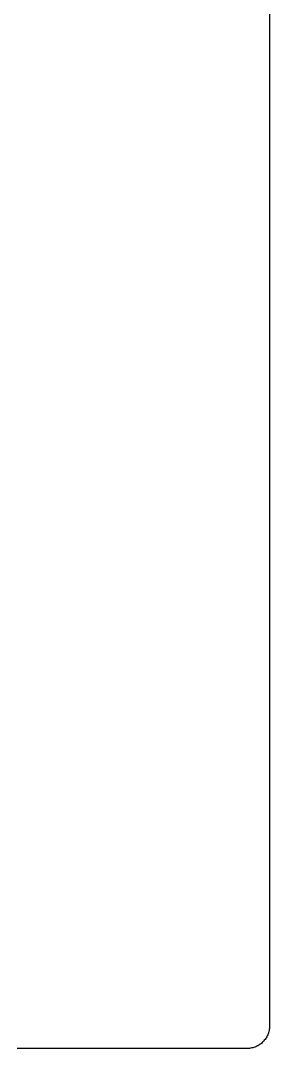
# Model space of a CAD drawing. Extents: x -53 to 325, y -116 to 23.
# Drawn here: x 276.04 to 278.8, y -70.89 to -59.49 of the extents above; entities that cross this region are included whole.
import ezdxf

# ---------------------------------------------------------------- set-up
doc = ezdxf.new("R2010")
doc.units = 0
for name, color, linetype in [('Shape1602', 7, 'CONTINUOUS'), ('Shape1603', 7, 'CONTINUOUS'), ('Shape1604', 7, 'CONTINUOUS'), ('Shape1605', 7, 'CONTINUOUS'), ('Shape1606', 7, 'CONTINUOUS'), ('Shape1607', 7, 'CONTINUOUS'), ('Shape1608', 7, 'CONTINUOUS'), ('Shape1609', 7, 'CONTINUOUS'), ('Shape1610', 7, 'CONTINUOUS'), ('Shape1611', 7, 'CONTINUOUS'), ('Shape1612', 7, 'CONTINUOUS'), ('Shape1613', 7, 'CONTINUOUS'), ('Shape1614', 7, 'CONTINUOUS'), ('Shape1615', 7, 'CONTINUOUS'), ('Shape1616', 7, 'CONTINUOUS'), ('Shape1617', 7, 'CONTINUOUS'), ('Shape1618', 7, 'CONTINUOUS'), ('Shape1619', 7, 'CONTINUOUS'), ('Shape1620', 7, 'CONTINUOUS'), ('Shape1621', 7, 'CONTINUOUS'), ('Shape1622', 7, 'CONTINUOUS'), ('Shape1623', 7, 'CONTINUOUS'), ('Shape1624', 7, 'CONTINUOUS'), ('Shape1625', 7, 'CONTINUOUS'), ('Shape1626', 7, 'CONTINUOUS'), ('Shape1627', 7, 'CONTINUOUS'), ('Shape1628', 7, 'CONTINUOUS'), ('Shape1629', 7, 'CONTINUOUS'), ('Shape1630', 7, 'CONTINUOUS'), ('Shape1631', 7, 'CONTINUOUS'), ('Shape1632', 7, 'CONTINUOUS'), ('Shape1633', 7, 'CONTINUOUS'), ('Shape1634', 7, 'CONTINUOUS'), ('Shape1635', 7, 'CONTINUOUS'), ('Shape1636', 7, 'CONTINUOUS'), ('Shape1637', 7, 'CONTINUOUS'), ('Shape1638', 7, 'CONTINUOUS'), ('Shape1639', 7, 'CONTINUOUS'), ('Shape1640', 7, 'CONTINUOUS'), ('Shape1641', 7, 'CONTINUOUS'), ('Shape1642', 7, 'CONTINUOUS'), ('Shape1643', 7, 'CONTINUOUS'), ('Shape1644', 7, 'CONTINUOUS'), ('Shape1645', 7, 'CONTINUOUS'), ('Shape1646', 7, 'CONTINUOUS'), ('Shape1647', 7, 'CONTINUOUS'), ('Shape1648', 7, 'CONTINUOUS'), ('Shape1649', 7, 'CONTINUOUS'), ('Shape1650', 7, 'CONTINUOUS'), ('Shape1651', 7, 'CONTINUOUS'), ('Shape1652', 7, 'CONTINUOUS'), ('Shape1653', 7, 'CONTINUOUS'), ('Shape1654', 7, 'CONTINUOUS'), ('Shape1655', 7, 'CONTINUOUS'), ('Shape1656', 7, 'CONTINUOUS'), ('Shape1657', 7, 'CONTINUOUS'), ('Shape1658', 7, 'CONTINUOUS'), ('Shape1659', 7, 'CONTINUOUS'), ('Shape1660', 7, 'CONTINUOUS'), ('Shape1661', 7, 'CONTINUOUS'), ('Shape1662', 7, 'CONTINUOUS'), ('Shape1663', 7, 'CONTINUOUS'), ('Shape1664', 7, 'CONTINUOUS'), ('Shape1665', 7, 'CONTINUOUS'), ('Shape1666', 7, 'CONTINUOUS'), ('Shape1667', 7, 'CONTINUOUS'), ('Shape1668', 7, 'CONTINUOUS'), ('Shape1669', 7, 'CONTINUOUS'), ('Shape1670', 7, 'CONTINUOUS'), ('Shape1671', 7, 'CONTINUOUS'), ('Shape1672', 7, 'CONTINUOUS'), ('Shape1673', 7, 'CONTINUOUS'), ('Shape1674', 7, 'CONTINUOUS'), ('Shape1675', 7, 'CONTINUOUS'), ('Shape1676', 7, 'CONTINUOUS'), ('Shape1677', 7, 'CONTINUOUS'), ('Shape1678', 7, 'CONTINUOUS'), ('Shape1679', 7, 'CONTINUOUS'), ('Shape1680', 7, 'CONTINUOUS'), ('Shape1681', 7, 'CONTINUOUS'), ('Shape1682', 7, 'CONTINUOUS'), ('Shape1683', 7, 'CONTINUOUS'), ('Shape1684', 7, 'CONTINUOUS'), ('Shape1685', 7, 'CONTINUOUS'), ('Shape1686', 7, 'CONTINUOUS'), ('Shape1687', 7, 'CONTINUOUS'), ('Shape1688', 7, 'CONTINUOUS'), ('Shape1689', 7, 'CONTINUOUS'), ('Shape1690', 7, 'CONTINUOUS'), ('Shape1691', 7, 'CONTINUOUS'), ('Shape1692', 7, 'CONTINUOUS'), ('Shape1693', 7, 'CONTINUOUS'), ('Shape1694', 7, 'CONTINUOUS'), ('Shape1695', 7, 'CONTINUOUS'), ('Shape1696', 7, 'CONTINUOUS'), ('Shape1697', 7, 'CONTINUOUS'), ('Shape1698', 7, 'CONTINUOUS'), ('Shape1699', 7, 'CONTINUOUS'), ('Shape1700', 7, 'CONTINUOUS'), ('Shape1701', 7, 'CONTINUOUS'), ('Shape1702', 7, 'CONTINUOUS'), ('Shape1703', 7, 'CONTINUOUS'), ('Shape1704', 7, 'CONTINUOUS'), ('Shape1705', 7, 'CONTINUOUS'), ('Shape1706', 7, 'CONTINUOUS'), ('Shape1707', 7, 'CONTINUOUS'), ('Shape1708', 7, 'CONTINUOUS'), ('Shape1709', 7, 'CONTINUOUS'), ('Shape1710', 7, 'CONTINUOUS'), ('Shape1711', 7, 'CONTINUOUS'), ('Shape1712', 7, 'CONTINUOUS'), ('Shape1713', 7, 'CONTINUOUS'), ('Shape1714', 7, 'CONTINUOUS'), ('Shape1715', 7, 'CONTINUOUS'), ('Shape1716', 7, 'CONTINUOUS'), ('Shape1717', 7, 'CONTINUOUS'), ('Shape1718', 7, 'CONTINUOUS'), ('Shape1719', 7, 'CONTINUOUS'), ('Shape1720', 7, 'CONTINUOUS'), ('Shape1721', 7, 'CONTINUOUS'), ('Shape1722', 7, 'CONTINUOUS'), ('Shape1723', 7, 'CONTINUOUS'), ('Shape1724', 7, 'CONTINUOUS'), ('Shape1725', 7, 'CONTINUOUS'), ('Shape1726', 7, 'CONTINUOUS'), ('Shape1727', 7, 'CONTINUOUS'), ('Shape1728', 7, 'CONTINUOUS'), ('Shape1729', 7, 'CONTINUOUS'), ('Shape1730', 7, 'CONTINUOUS'), ('Shape1731', 7, 'CONTINUOUS'), ('Shape1732', 7, 'CONTINUOUS'), ('Shape1733', 7, 'CONTINUOUS'), ('Shape1734', 7, 'CONTINUOUS'), ('Shape1735', 7, 'CONTINUOUS'), ('Shape1736', 7, 'CONTINUOUS'), ('Shape1737', 7, 'CONTINUOUS'), ('Shape1738', 7, 'CONTINUOUS'), ('Shape1739', 7, 'CONTINUOUS'), ('Shape1740', 7, 'CONTINUOUS'), ('Shape1741', 7, 'CONTINUOUS'), ('Shape1742', 7, 'CONTINUOUS'), ('Shape1743', 7, 'CONTINUOUS'), ('Shape1744', 7, 'CONTINUOUS'), ('Shape1745', 7, 'CONTINUOUS'), ('Shape1746', 7, 'CONTINUOUS'), ('Shape1747', 7, 'CONTINUOUS'), ('Shape1748', 7, 'CONTINUOUS'), ('Shape1749', 7, 'CONTINUOUS'), ('Shape1750', 7, 'CONTINUOUS'), ('Shape1751', 7, 'CONTINUOUS'), ('Shape1752', 7, 'CONTINUOUS'), ('Shape1753', 7, 'CONTINUOUS'), ('Shape1754', 7, 'CONTINUOUS'), ('Shape1755', 7, 'CONTINUOUS'), ('Shape1756', 7, 'CONTINUOUS'), ('Shape1757', 7, 'CONTINUOUS'), ('Shape1758', 7, 'CONTINUOUS'), ('Shape1759', 7, 'CONTINUOUS'), ('Shape1760', 7, 'CONTINUOUS'), ('Shape1761', 7, 'CONTINUOUS'), ('Shape1762', 7, 'CONTINUOUS'), ('Shape1763', 7, 'CONTINUOUS'), ('Shape1764', 7, 'CONTINUOUS'), ('Shape1765', 7, 'CONTINUOUS'), ('Shape1766', 7, 'CONTINUOUS'), ('Shape1767', 7, 'CONTINUOUS'), ('Shape1768', 7, 'CONTINUOUS'), ('Shape1769', 7, 'CONTINUOUS'), ('Shape1770', 7, 'CONTINUOUS'), ('Shape1771', 7, 'CONTINUOUS'), ('Shape1772', 7, 'CONTINUOUS'), ('Shape1773', 7, 'CONTINUOUS'), ('Shape1774', 7, 'CONTINUOUS'), ('Shape1775', 7, 'CONTINUOUS'), ('Shape1776', 7, 'CONTINUOUS'), ('Shape1777', 7, 'CONTINUOUS'), ('Shape1778', 7, 'CONTINUOUS'), ('Shape1779', 7, 'CONTINUOUS'), ('Shape1780', 7, 'CONTINUOUS'), ('Shape1781', 7, 'CONTINUOUS'), ('Shape1782', 7, 'CONTINUOUS'), ('Shape1783', 7, 'CONTINUOUS'), ('Shape1784', 7, 'CONTINUOUS'), ('Shape1785', 7, 'CONTINUOUS'), ('Shape1786', 7, 'CONTINUOUS'), ('Shape1787', 7, 'CONTINUOUS'), ('Shape1788', 7, 'CONTINUOUS'), ('Shape1789', 7, 'CONTINUOUS'), ('Shape1790', 7, 'CONTINUOUS'), ('Shape1791', 7, 'CONTINUOUS'), ('Shape1792', 7, 'CONTINUOUS'), ('Shape1793', 7, 'CONTINUOUS'), ('Shape1794', 7, 'CONTINUOUS'), ('Shape1795', 7, 'CONTINUOUS'), ('Shape1796', 7, 'CONTINUOUS'), ('Shape1797', 7, 'CONTINUOUS'), ('Shape1798', 7, 'CONTINUOUS'), ('Shape1799', 7, 'CONTINUOUS'), ('Shape1800', 7, 'CONTINUOUS'), ('Shape1801', 7, 'CONTINUOUS'), ('Shape1802', 7, 'CONTINUOUS'), ('Shape1803', 7, 'CONTINUOUS'), ('Shape1804', 7, 'CONTINUOUS'), ('Shape1805', 7, 'CONTINUOUS'), ('Shape1806', 7, 'CONTINUOUS'), ('Shape1807', 7, 'CONTINUOUS'), ('Shape1808', 7, 'CONTINUOUS'), ('Shape1809', 7, 'CONTINUOUS'), ('Shape1810', 7, 'CONTINUOUS'), ('Shape1811', 7, 'CONTINUOUS'), ('Shape1812', 7, 'CONTINUOUS'), ('Shape1813', 7, 'CONTINUOUS'), ('Shape1814', 7, 'CONTINUOUS'), ('Shape1815', 7, 'CONTINUOUS'), ('Shape1816', 7, 'CONTINUOUS'), ('Shape1817', 7, 'CONTINUOUS'), ('Shape1818', 7, 'CONTINUOUS'), ('Shape1819', 7, 'CONTINUOUS'), ('Shape1820', 7, 'CONTINUOUS'), ('Shape1821', 7, 'CONTINUOUS'), ('Shape1822', 7, 'CONTINUOUS'), ('Shape1823', 7, 'CONTINUOUS'), ('Shape1824', 7, 'CONTINUOUS'), ('Shape1825', 7, 'CONTINUOUS'), ('Shape1826', 7, 'CONTINUOUS'), ('Shape1827', 7, 'CONTINUOUS'), ('Shape1828', 7, 'CONTINUOUS'), ('Shape1829', 7, 'CONTINUOUS'), ('Shape1830', 7, 'CONTINUOUS'), ('Shape1831', 7, 'CONTINUOUS'), ('Shape1832', 7, 'CONTINUOUS'), ('Shape1833', 7, 'CONTINUOUS'), ('Shape1834', 7, 'CONTINUOUS'), ('Shape1835', 7, 'CONTINUOUS'), ('Shape1836', 7, 'CONTINUOUS'), ('Shape1837', 7, 'CONTINUOUS'), ('Shape1838', 7, 'CONTINUOUS'), ('Shape1839', 7, 'CONTINUOUS'), ('Shape1840', 7, 'CONTINUOUS'), ('Shape1841', 7, 'CONTINUOUS'), ('Shape1842', 7, 'CONTINUOUS'), ('Shape1843', 7, 'CONTINUOUS'), ('Shape1844', 7, 'CONTINUOUS'), ('Shape1845', 7, 'CONTINUOUS'), ('Shape1846', 7, 'CONTINUOUS'), ('Shape1847', 7, 'CONTINUOUS'), ('Shape1848', 7, 'CONTINUOUS'), ('Shape1849', 7, 'CONTINUOUS'), ('Shape1850', 7, 'CONTINUOUS'), ('Shape1851', 7, 'CONTINUOUS'), ('Shape1852', 7, 'CONTINUOUS'), ('Shape1853', 7, 'CONTINUOUS'), ('Shape1854', 7, 'CONTINUOUS'), ('Shape1855', 7, 'CONTINUOUS'), ('Shape1856', 7, 'CONTINUOUS'), ('Shape1857', 7, 'CONTINUOUS'), ('Shape1858', 7, 'CONTINUOUS'), ('Shape1859', 7, 'CONTINUOUS'), ('Shape1860', 7, 'CONTINUOUS'), ('Shape1861', 7, 'CONTINUOUS'), ('Shape1862', 7, 'CONTINUOUS'), ('Shape1863', 7, 'CONTINUOUS'), ('Shape1864', 7, 'CONTINUOUS'), ('Shape1865', 7, 'CONTINUOUS'), ('Shape1866', 7, 'CONTINUOUS'), ('Shape1867', 7, 'CONTINUOUS'), ('Shape1868', 7, 'CONTINUOUS'), ('Shape1869', 7, 'CONTINUOUS'), ('Shape1870', 7, 'CONTINUOUS'), ('Shape1871', 7, 'CONTINUOUS')]:
    doc.layers.add(name, color=color, linetype=linetype)

msp = doc.modelspace()

# ---------------------------------------------------------------- linework, layer by layer
at = {"layer": 'Shape1602'}
msp.add_line((278.8, -59.394), (278.8, -59.589), dxfattribs=at)
at = {"layer": 'Shape1603'}
msp.add_line((278.8, -59.589), (278.8, -59.7852), dxfattribs=at)
at = {"layer": 'Shape1604'}
msp.add_line((278.8, -59.7852), (278.8, -59.9825), dxfattribs=at)
at = {"layer": 'Shape1605'}
msp.add_line((278.8, -59.9825), (278.8, -60.1808), dxfattribs=at)
at = {"layer": 'Shape1606'}
msp.add_line((278.8, -60.1808), (278.8, -60.38), dxfattribs=at)
at = {"layer": 'Shape1607'}
msp.add_line((278.8, -60.38), (278.8, -60.5799), dxfattribs=at)
at = {"layer": 'Shape1608'}
msp.add_line((278.8, -60.5799), (278.8, -60.7806), dxfattribs=at)
at = {"layer": 'Shape1609'}
msp.add_line((278.8, -60.7806), (278.8, -60.9819), dxfattribs=at)
at = {"layer": 'Shape1610'}
msp.add_line((278.8, -60.9819), (278.8, -61.1836), dxfattribs=at)
at = {"layer": 'Shape1611'}
msp.add_line((278.8, -61.1836), (278.8, -61.5882), dxfattribs=at)
at = {"layer": 'Shape1612'}
msp.add_line((278.8, -61.5882), (278.8, -61.9936), dxfattribs=at)
at = {"layer": 'Shape1613'}
msp.add_line((278.8, -61.9936), (278.8, -62.399), dxfattribs=at)
at = {"layer": 'Shape1614'}
msp.add_line((278.8, -62.399), (278.8, -62.8036), dxfattribs=at)
at = {"layer": 'Shape1615'}
msp.add_line((278.8, -62.8036), (278.8, -63.0054), dxfattribs=at)
at = {"layer": 'Shape1616'}
msp.add_line((278.8, -63.0054), (278.8, -63.2066), dxfattribs=at)
at = {"layer": 'Shape1617'}
msp.add_line((278.8, -63.2066), (278.8, -63.4073), dxfattribs=at)
at = {"layer": 'Shape1618'}
msp.add_line((278.8, -63.4073), (278.8, -63.6073), dxfattribs=at)
at = {"layer": 'Shape1619'}
msp.add_line((278.8, -63.6073), (278.8, -63.8065), dxfattribs=at)
at = {"layer": 'Shape1620'}
msp.add_line((278.8, -63.8065), (278.8, -64.0048), dxfattribs=at)
at = {"layer": 'Shape1621'}
msp.add_line((278.8, -64.0048), (278.8, -64.2021), dxfattribs=at)
at = {"layer": 'Shape1622'}
msp.add_line((278.8, -64.2021), (278.8, -64.3983), dxfattribs=at)
at = {"layer": 'Shape1623'}
msp.add_line((278.8, -64.3983), (278.8, -64.5933), dxfattribs=at)
at = {"layer": 'Shape1624'}
msp.add_line((278.8, -64.5933), (278.8, -64.6903), dxfattribs=at)
at = {"layer": 'Shape1625'}
msp.add_line((278.8, -64.6903), (278.8, -64.787), dxfattribs=at)
at = {"layer": 'Shape1626'}
msp.add_line((278.8, -64.787), (278.8, -64.8834), dxfattribs=at)
at = {"layer": 'Shape1627'}
msp.add_line((278.8, -64.8834), (278.8, -64.9794), dxfattribs=at)
at = {"layer": 'Shape1628'}
msp.add_line((278.8, -64.9794), (278.8, -65.075), dxfattribs=at)
at = {"layer": 'Shape1629'}
msp.add_line((278.8, -65.075), (278.8, -65.1702), dxfattribs=at)
at = {"layer": 'Shape1630'}
msp.add_line((278.8, -65.1702), (278.8, -65.2651), dxfattribs=at)
at = {"layer": 'Shape1631'}
msp.add_line((278.8, -65.2651), (278.8, -65.3595), dxfattribs=at)
at = {"layer": 'Shape1632'}
msp.add_line((278.8, -65.3595), (278.8, -65.4535), dxfattribs=at)
at = {"layer": 'Shape1633'}
msp.add_line((278.8, -65.4535), (278.8, -65.5471), dxfattribs=at)
at = {"layer": 'Shape1634'}
msp.add_line((278.8, -65.5471), (278.8, -65.6403), dxfattribs=at)
at = {"layer": 'Shape1635'}
msp.add_line((278.8, -65.6403), (278.8, -65.7329), dxfattribs=at)
at = {"layer": 'Shape1636'}
msp.add_line((278.8, -65.7329), (278.8, -65.8251), dxfattribs=at)
at = {"layer": 'Shape1637'}
msp.add_line((278.8, -65.8251), (278.8, -65.9169), dxfattribs=at)
at = {"layer": 'Shape1638'}
msp.add_line((278.8, -65.9169), (278.8, -66.0081), dxfattribs=at)
at = {"layer": 'Shape1639'}
msp.add_line((278.8, -66.0081), (278.8, -66.0988), dxfattribs=at)
at = {"layer": 'Shape1640'}
msp.add_line((278.8, -66.0988), (278.8, -66.189), dxfattribs=at)
at = {"layer": 'Shape1641'}
msp.add_line((278.8, -66.189), (278.8, -66.2787), dxfattribs=at)
at = {"layer": 'Shape1642'}
msp.add_line((278.8, -66.2787), (278.8, -66.3678), dxfattribs=at)
at = {"layer": 'Shape1643'}
msp.add_line((278.8, -66.3678), (278.8, -66.4564), dxfattribs=at)
at = {"layer": 'Shape1644'}
msp.add_line((278.8, -66.4564), (278.8, -66.5444), dxfattribs=at)
at = {"layer": 'Shape1645'}
msp.add_line((278.8, -66.5444), (278.8, -66.6318), dxfattribs=at)
at = {"layer": 'Shape1646'}
msp.add_line((278.8, -66.6318), (278.8, -66.7186), dxfattribs=at)
at = {"layer": 'Shape1647'}
msp.add_line((278.8, -66.7186), (278.8, -66.8049), dxfattribs=at)
at = {"layer": 'Shape1648'}
msp.add_line((278.8, -66.8049), (278.8, -66.8905), dxfattribs=at)
at = {"layer": 'Shape1649'}
msp.add_line((278.8, -66.8905), (278.8, -66.9754), dxfattribs=at)
at = {"layer": 'Shape1650'}
msp.add_line((278.8, -66.9754), (278.8, -67.0598), dxfattribs=at)
at = {"layer": 'Shape1651'}
msp.add_line((278.8, -67.0598), (278.8, -67.1434), dxfattribs=at)
at = {"layer": 'Shape1652'}
msp.add_line((278.8, -67.1434), (278.8, -67.2264), dxfattribs=at)
at = {"layer": 'Shape1653'}
msp.add_line((278.8, -67.2264), (278.8, -67.3088), dxfattribs=at)
at = {"layer": 'Shape1654'}
msp.add_line((278.8, -67.3088), (278.8, -67.3904), dxfattribs=at)
at = {"layer": 'Shape1655'}
msp.add_line((278.8, -67.3904), (278.8, -67.4713), dxfattribs=at)
at = {"layer": 'Shape1656'}
msp.add_line((278.8, -67.4713), (278.8, -67.5515), dxfattribs=at)
at = {"layer": 'Shape1657'}
msp.add_line((278.8, -67.5515), (278.8, -67.631), dxfattribs=at)
at = {"layer": 'Shape1658'}
msp.add_line((278.8, -67.631), (278.8, -67.7097), dxfattribs=at)
at = {"layer": 'Shape1659'}
msp.add_line((278.8, -67.7097), (278.8, -67.7877), dxfattribs=at)
at = {"layer": 'Shape1660'}
msp.add_line((278.8, -67.7877), (278.8, -67.8649), dxfattribs=at)
at = {"layer": 'Shape1661'}
msp.add_line((278.8, -67.8649), (278.8, -67.9413), dxfattribs=at)
at = {"layer": 'Shape1662'}
msp.add_line((278.8, -67.9413), (278.8, -68.017), dxfattribs=at)
at = {"layer": 'Shape1663'}
msp.add_line((278.8, -68.017), (278.8, -68.0918), dxfattribs=at)
at = {"layer": 'Shape1664'}
msp.add_line((278.8, -68.0918), (278.8, -68.1658), dxfattribs=at)
at = {"layer": 'Shape1665'}
msp.add_line((278.8, -68.1658), (278.8, -68.239), dxfattribs=at)
at = {"layer": 'Shape1666'}
msp.add_line((278.8, -68.239), (278.8, -68.3113), dxfattribs=at)
at = {"layer": 'Shape1667'}
msp.add_line((278.8, -68.3113), (278.8, -68.3828), dxfattribs=at)
at = {"layer": 'Shape1668'}
msp.add_line((278.8, -68.3828), (278.8, -68.4535), dxfattribs=at)
at = {"layer": 'Shape1669'}
msp.add_line((278.8, -68.4535), (278.8, -68.5232), dxfattribs=at)
at = {"layer": 'Shape1670'}
msp.add_line((278.8, -68.5232), (278.8, -68.5921), dxfattribs=at)
at = {"layer": 'Shape1671'}
msp.add_line((278.8, -68.5921), (278.8, -68.66), dxfattribs=at)
at = {"layer": 'Shape1672'}
msp.add_line((278.8, -68.66), (278.8, -68.7271), dxfattribs=at)
at = {"layer": 'Shape1673'}
msp.add_line((278.8, -68.7271), (278.8, -68.7932), dxfattribs=at)
at = {"layer": 'Shape1674'}
msp.add_line((278.8, -68.7932), (278.8, -68.8583), dxfattribs=at)
at = {"layer": 'Shape1675'}
msp.add_line((278.8, -68.8583), (278.8, -68.9226), dxfattribs=at)
at = {"layer": 'Shape1676'}
msp.add_line((278.8, -68.9226), (278.8, -68.9858), dxfattribs=at)
at = {"layer": 'Shape1677'}
msp.add_line((278.8, -68.9858), (278.8, -69.0481), dxfattribs=at)
at = {"layer": 'Shape1678'}
msp.add_line((278.8, -69.0481), (278.8, -69.1094), dxfattribs=at)
at = {"layer": 'Shape1679'}
msp.add_line((278.8, -69.1094), (278.8, -69.1696), dxfattribs=at)
at = {"layer": 'Shape1680'}
msp.add_line((278.8, -69.1696), (278.8, -69.2289), dxfattribs=at)
at = {"layer": 'Shape1681'}
msp.add_line((278.8, -69.2289), (278.8, -69.2871), dxfattribs=at)
at = {"layer": 'Shape1682'}
msp.add_line((278.8, -69.2871), (278.8, -69.3443), dxfattribs=at)
at = {"layer": 'Shape1683'}
msp.add_line((278.8, -69.3443), (278.8, -69.4005), dxfattribs=at)
at = {"layer": 'Shape1684'}
msp.add_line((278.8, -69.4005), (278.8, -69.4556), dxfattribs=at)
at = {"layer": 'Shape1685'}
msp.add_line((278.8, -69.4556), (278.8, -69.5096), dxfattribs=at)
at = {"layer": 'Shape1686'}
msp.add_line((278.8, -69.5096), (278.8, -69.5625), dxfattribs=at)
at = {"layer": 'Shape1687'}
msp.add_line((278.8, -69.5625), (278.8, -69.6143), dxfattribs=at)
at = {"layer": 'Shape1688'}
msp.add_line((278.8, -69.6143), (278.8, -69.665), dxfattribs=at)
at = {"layer": 'Shape1689'}
msp.add_line((278.8, -69.665), (278.8, -69.7146), dxfattribs=at)
at = {"layer": 'Shape1690'}
msp.add_line((278.8, -69.7146), (278.8, -69.763), dxfattribs=at)
at = {"layer": 'Shape1691'}
msp.add_line((278.8, -69.763), (278.8, -69.8103), dxfattribs=at)
at = {"layer": 'Shape1692'}
msp.add_line((278.8, -69.8103), (278.8, -69.8564), dxfattribs=at)
at = {"layer": 'Shape1693'}
msp.add_line((278.8, -69.8564), (278.8, -69.9014), dxfattribs=at)
at = {"layer": 'Shape1694'}
msp.add_line((278.8, -69.9014), (278.8, -69.9451), dxfattribs=at)
at = {"layer": 'Shape1695'}
msp.add_line((278.8, -69.9451), (278.8, -69.9877), dxfattribs=at)
at = {"layer": 'Shape1696'}
msp.add_line((278.8, -69.9877), (278.8, -70.029), dxfattribs=at)
at = {"layer": 'Shape1697'}
msp.add_line((278.8, -70.029), (278.8, -70.0691), dxfattribs=at)
at = {"layer": 'Shape1698'}
msp.add_line((278.8, -70.0691), (278.8, -70.108), dxfattribs=at)
at = {"layer": 'Shape1699'}
msp.add_line((278.8, -70.108), (278.8, -70.1457), dxfattribs=at)
at = {"layer": 'Shape1700'}
msp.add_line((278.8, -70.1457), (278.8, -70.164), dxfattribs=at)
at = {"layer": 'Shape1701'}
msp.add_line((278.8, -70.164), (278.8, -70.182), dxfattribs=at)
at = {"layer": 'Shape1702'}
msp.add_line((278.8, -70.182), (278.8, -70.1997), dxfattribs=at)
at = {"layer": 'Shape1703'}
msp.add_line((278.8, -70.1997), (278.8, -70.2171), dxfattribs=at)
at = {"layer": 'Shape1704'}
msp.add_line((278.8, -70.2171), (278.8, -70.2342), dxfattribs=at)
at = {"layer": 'Shape1705'}
msp.add_line((278.8, -70.2342), (278.8, -70.2509), dxfattribs=at)
at = {"layer": 'Shape1706'}
msp.add_line((278.8, -70.2509), (278.8, -70.2674), dxfattribs=at)
at = {"layer": 'Shape1707'}
msp.add_line((278.8, -70.2674), (278.8, -70.2834), dxfattribs=at)
at = {"layer": 'Shape1708'}
msp.add_line((278.8, -70.2834), (278.8, -70.2992), dxfattribs=at)
at = {"layer": 'Shape1709'}
msp.add_line((278.8, -70.2992), (278.8, -70.3146), dxfattribs=at)
at = {"layer": 'Shape1710'}
msp.add_line((278.8, -70.3146), (278.8, -70.3297), dxfattribs=at)
at = {"layer": 'Shape1711'}
msp.add_line((278.8, -70.3297), (278.8, -70.3445), dxfattribs=at)
at = {"layer": 'Shape1712'}
msp.add_line((278.8, -70.3445), (278.8, -70.3589), dxfattribs=at)
at = {"layer": 'Shape1713'}
msp.add_line((278.8, -70.3589), (278.8, -70.373), dxfattribs=at)
at = {"layer": 'Shape1714'}
msp.add_line((278.8, -70.373), (278.8, -70.3868), dxfattribs=at)
at = {"layer": 'Shape1715'}
msp.add_line((278.8, -70.3868), (278.8, -70.4002), dxfattribs=at)
at = {"layer": 'Shape1716'}
msp.add_line((278.8, -70.4002), (278.8, -70.4133), dxfattribs=at)
at = {"layer": 'Shape1717'}
msp.add_line((278.8, -70.4133), (278.8, -70.4261), dxfattribs=at)
at = {"layer": 'Shape1718'}
msp.add_line((278.8, -70.4261), (278.8, -70.4385), dxfattribs=at)
at = {"layer": 'Shape1719'}
msp.add_line((278.8, -70.4385), (278.8, -70.4505), dxfattribs=at)
at = {"layer": 'Shape1720'}
msp.add_line((278.8, -70.4505), (278.8, -70.4622), dxfattribs=at)
at = {"layer": 'Shape1721'}
msp.add_line((278.8, -70.4622), (278.8, -70.4736), dxfattribs=at)
at = {"layer": 'Shape1722'}
msp.add_line((278.8, -70.4736), (278.8, -70.4846), dxfattribs=at)
at = {"layer": 'Shape1723'}
msp.add_line((278.8, -70.4846), (278.8, -70.4952), dxfattribs=at)
at = {"layer": 'Shape1724'}
msp.add_line((278.8, -70.4952), (278.8, -70.5056), dxfattribs=at)
at = {"layer": 'Shape1725'}
msp.add_line((278.8, -70.5056), (278.8, -70.5155), dxfattribs=at)
at = {"layer": 'Shape1726'}
msp.add_line((278.8, -70.5155), (278.8, -70.5251), dxfattribs=at)
at = {"layer": 'Shape1727'}
msp.add_line((278.8, -70.5251), (278.8, -70.5343), dxfattribs=at)
at = {"layer": 'Shape1728'}
msp.add_line((278.8, -70.5343), (278.8, -70.5432), dxfattribs=at)
at = {"layer": 'Shape1729'}
msp.add_line((278.8, -70.5432), (278.8, -70.5517), dxfattribs=at)
at = {"layer": 'Shape1730'}
msp.add_line((278.8, -70.5517), (278.8, -70.5599), dxfattribs=at)
at = {"layer": 'Shape1731'}
msp.add_line((278.8, -70.5599), (278.8, -70.5677), dxfattribs=at)
at = {"layer": 'Shape1732'}
msp.add_line((278.8, -70.5677), (278.8, -70.5751), dxfattribs=at)
at = {"layer": 'Shape1733'}
msp.add_line((278.8, -70.5751), (278.8, -70.5822), dxfattribs=at)
at = {"layer": 'Shape1734'}
msp.add_line((278.8, -70.5822), (278.8, -70.5889), dxfattribs=at)
at = {"layer": 'Shape1735'}
msp.add_line((278.8, -70.5889), (278.8, -70.5952), dxfattribs=at)
at = {"layer": 'Shape1736'}
msp.add_line((278.8, -70.5952), (278.8, -70.6011), dxfattribs=at)
at = {"layer": 'Shape1737'}
msp.add_line((278.8, -70.6011), (278.8, -70.6067), dxfattribs=at)
at = {"layer": 'Shape1738'}
msp.add_line((278.8, -70.6067), (278.8, -70.6119), dxfattribs=at)
at = {"layer": 'Shape1739'}
msp.add_line((278.8, -70.6119), (278.8, -70.6168), dxfattribs=at)
at = {"layer": 'Shape1740'}
msp.add_line((278.8, -70.6168), (278.8, -70.6212), dxfattribs=at)
at = {"layer": 'Shape1741'}
msp.add_line((278.8, -70.6212), (278.8, -70.6253), dxfattribs=at)
at = {"layer": 'Shape1742'}
msp.add_line((278.8, -70.6253), (278.8, -70.629), dxfattribs=at)
at = {"layer": 'Shape1743'}
msp.add_line((278.8, -70.629), (278.8, -70.6323), dxfattribs=at)
at = {"layer": 'Shape1744'}
msp.add_line((278.8, -70.6323), (278.8, -70.6352), dxfattribs=at)
at = {"layer": 'Shape1745'}
msp.add_line((278.8, -70.6352), (278.8, -70.6378), dxfattribs=at)
at = {"layer": 'Shape1746'}
msp.add_line((278.8, -70.6378), (278.8, -70.6399), dxfattribs=at)
at = {"layer": 'Shape1747'}
msp.add_line((278.8, -70.6399), (278.8, -70.6417), dxfattribs=at)
at = {"layer": 'Shape1748'}
msp.add_line((278.8, -70.6417), (278.8, -70.6431), dxfattribs=at)
at = {"layer": 'Shape1749'}
msp.add_line((278.8, -70.6431), (278.8, -70.644), dxfattribs=at)
at = {"layer": 'Shape1750'}
msp.add_line((278.8, -70.644), (278.8, -70.6446), dxfattribs=at)
at = {"layer": 'Shape1751'}
msp.add_line((278.8, -70.6446), (278.8, -70.6448), dxfattribs=at)
at = {"layer": 'Shape1752'}
msp.add_line((278.8, -70.6448), (278.8, -70.6576), dxfattribs=at)
at = {"layer": 'Shape1753'}
msp.add_line((278.8, -70.6576), (278.799, -70.6701), dxfattribs=at)
at = {"layer": 'Shape1754'}
msp.add_line((278.799, -70.6701), (278.797, -70.6825), dxfattribs=at)
at = {"layer": 'Shape1755'}
msp.add_line((278.797, -70.6825), (278.795, -70.6947), dxfattribs=at)
at = {"layer": 'Shape1756'}
msp.add_line((278.795, -70.6947), (278.792, -70.7067), dxfattribs=at)
at = {"layer": 'Shape1757'}
msp.add_line((278.792, -70.7067), (278.789, -70.7185), dxfattribs=at)
at = {"layer": 'Shape1758'}
msp.add_line((278.789, -70.7185), (278.785, -70.73), dxfattribs=at)
at = {"layer": 'Shape1759'}
msp.add_line((278.785, -70.73), (278.781, -70.7412), dxfattribs=at)
at = {"layer": 'Shape1760'}
msp.add_line((278.781, -70.7412), (278.776, -70.7522), dxfattribs=at)
at = {"layer": 'Shape1761'}
msp.add_line((278.776, -70.7522), (278.77, -70.7629), dxfattribs=at)
at = {"layer": 'Shape1762'}
msp.add_line((278.77, -70.7629), (278.764, -70.7732), dxfattribs=at)
at = {"layer": 'Shape1763'}
msp.add_line((278.764, -70.7732), (278.758, -70.7833), dxfattribs=at)
at = {"layer": 'Shape1764'}
msp.add_line((278.758, -70.7833), (278.751, -70.793), dxfattribs=at)
at = {"layer": 'Shape1765'}
msp.add_line((278.751, -70.793), (278.743, -70.8023), dxfattribs=at)
at = {"layer": 'Shape1766'}
msp.add_line((278.743, -70.8023), (278.736, -70.8113), dxfattribs=at)
at = {"layer": 'Shape1767'}
msp.add_line((278.736, -70.8113), (278.727, -70.8199), dxfattribs=at)
at = {"layer": 'Shape1768'}
msp.add_line((278.727, -70.8199), (278.719, -70.8281), dxfattribs=at)
at = {"layer": 'Shape1769'}
msp.add_line((278.719, -70.8281), (278.71, -70.8359), dxfattribs=at)
at = {"layer": 'Shape1770'}
msp.add_line((278.71, -70.8359), (278.7, -70.8432), dxfattribs=at)
at = {"layer": 'Shape1771'}
msp.add_line((278.7, -70.8432), (278.691, -70.8501), dxfattribs=at)
at = {"layer": 'Shape1772'}
msp.add_line((278.691, -70.8501), (278.681, -70.8566), dxfattribs=at)
at = {"layer": 'Shape1773'}
msp.add_line((278.681, -70.8566), (278.67, -70.8625), dxfattribs=at)
at = {"layer": 'Shape1774'}
msp.add_line((278.67, -70.8625), (278.66, -70.868), dxfattribs=at)
at = {"layer": 'Shape1775'}
msp.add_line((278.66, -70.868), (278.649, -70.873), dxfattribs=at)
at = {"layer": 'Shape1776'}
msp.add_line((278.649, -70.873), (278.637, -70.8774), dxfattribs=at)
at = {"layer": 'Shape1777'}
msp.add_line((278.637, -70.8774), (278.626, -70.8813), dxfattribs=at)
at = {"layer": 'Shape1778'}
msp.add_line((278.626, -70.8813), (278.614, -70.8846), dxfattribs=at)
at = {"layer": 'Shape1779'}
msp.add_line((278.614, -70.8846), (278.602, -70.8874), dxfattribs=at)
at = {"layer": 'Shape1780'}
msp.add_line((278.602, -70.8874), (278.59, -70.8896), dxfattribs=at)
at = {"layer": 'Shape1781'}
msp.add_line((278.59, -70.8896), (278.578, -70.8912), dxfattribs=at)
at = {"layer": 'Shape1782'}
msp.add_line((278.578, -70.8912), (278.565, -70.8921), dxfattribs=at)
at = {"layer": 'Shape1783'}
msp.add_line((278.565, -70.8921), (278.552, -70.8924), dxfattribs=at)
at = {"layer": 'Shape1784'}
msp.add_line((278.552, -70.8924), (278.552, -70.8924), dxfattribs=at)
at = {"layer": 'Shape1785'}
msp.add_line((278.552, -70.8924), (278.552, -70.8924), dxfattribs=at)
at = {"layer": 'Shape1786'}
msp.add_line((278.552, -70.8924), (278.551, -70.8924), dxfattribs=at)
at = {"layer": 'Shape1787'}
msp.add_line((278.551, -70.8924), (278.549, -70.8924), dxfattribs=at)
at = {"layer": 'Shape1788'}
msp.add_line((278.549, -70.8924), (278.547, -70.8924), dxfattribs=at)
at = {"layer": 'Shape1789'}
msp.add_line((278.547, -70.8924), (278.545, -70.8924), dxfattribs=at)
at = {"layer": 'Shape1790'}
msp.add_line((278.545, -70.8924), (278.543, -70.8924), dxfattribs=at)
at = {"layer": 'Shape1791'}
msp.add_line((278.543, -70.8924), (278.54, -70.8924), dxfattribs=at)
at = {"layer": 'Shape1792'}
msp.add_line((278.54, -70.8924), (278.537, -70.8924), dxfattribs=at)
at = {"layer": 'Shape1793'}
msp.add_line((278.537, -70.8924), (278.533, -70.8924), dxfattribs=at)
at = {"layer": 'Shape1794'}
msp.add_line((278.533, -70.8924), (278.529, -70.8924), dxfattribs=at)
at = {"layer": 'Shape1795'}
msp.add_line((278.529, -70.8924), (278.524, -70.8924), dxfattribs=at)
at = {"layer": 'Shape1796'}
msp.add_line((278.524, -70.8924), (278.519, -70.8924), dxfattribs=at)
at = {"layer": 'Shape1797'}
msp.add_line((278.519, -70.8924), (278.514, -70.8924), dxfattribs=at)
at = {"layer": 'Shape1798'}
msp.add_line((278.514, -70.8924), (278.509, -70.8924), dxfattribs=at)
at = {"layer": 'Shape1799'}
msp.add_line((278.509, -70.8924), (278.503, -70.8924), dxfattribs=at)
at = {"layer": 'Shape1800'}
msp.add_line((278.503, -70.8924), (278.496, -70.8924), dxfattribs=at)
at = {"layer": 'Shape1801'}
msp.add_line((278.496, -70.8924), (278.49, -70.8924), dxfattribs=at)
at = {"layer": 'Shape1802'}
msp.add_line((278.49, -70.8924), (278.483, -70.8924), dxfattribs=at)
at = {"layer": 'Shape1803'}
msp.add_line((278.483, -70.8924), (278.475, -70.8924), dxfattribs=at)
at = {"layer": 'Shape1804'}
msp.add_line((278.475, -70.8924), (278.467, -70.8924), dxfattribs=at)
at = {"layer": 'Shape1805'}
msp.add_line((278.467, -70.8924), (278.459, -70.8924), dxfattribs=at)
at = {"layer": 'Shape1806'}
msp.add_line((278.459, -70.8924), (278.451, -70.8924), dxfattribs=at)
at = {"layer": 'Shape1807'}
msp.add_line((278.451, -70.8924), (278.442, -70.8924), dxfattribs=at)
at = {"layer": 'Shape1808'}
msp.add_line((278.442, -70.8924), (278.433, -70.8924), dxfattribs=at)
at = {"layer": 'Shape1809'}
msp.add_line((278.433, -70.8924), (278.423, -70.8924), dxfattribs=at)
at = {"layer": 'Shape1810'}
msp.add_line((278.423, -70.8924), (278.413, -70.8924), dxfattribs=at)
at = {"layer": 'Shape1811'}
msp.add_line((278.413, -70.8924), (278.403, -70.8924), dxfattribs=at)
at = {"layer": 'Shape1812'}
msp.add_line((278.403, -70.8924), (278.392, -70.8924), dxfattribs=at)
at = {"layer": 'Shape1813'}
msp.add_line((278.392, -70.8924), (278.381, -70.8924), dxfattribs=at)
at = {"layer": 'Shape1814'}
msp.add_line((278.381, -70.8924), (278.37, -70.8924), dxfattribs=at)
at = {"layer": 'Shape1815'}
msp.add_line((278.37, -70.8924), (278.358, -70.8924), dxfattribs=at)
at = {"layer": 'Shape1816'}
msp.add_line((278.358, -70.8924), (278.346, -70.8924), dxfattribs=at)
at = {"layer": 'Shape1817'}
msp.add_line((278.346, -70.8924), (278.334, -70.8924), dxfattribs=at)
at = {"layer": 'Shape1818'}
msp.add_line((278.334, -70.8924), (278.321, -70.8924), dxfattribs=at)
at = {"layer": 'Shape1819'}
msp.add_line((278.321, -70.8924), (278.308, -70.8924), dxfattribs=at)
at = {"layer": 'Shape1820'}
msp.add_line((278.308, -70.8924), (278.294, -70.8924), dxfattribs=at)
at = {"layer": 'Shape1821'}
msp.add_line((278.294, -70.8924), (278.281, -70.8924), dxfattribs=at)
at = {"layer": 'Shape1822'}
msp.add_line((278.281, -70.8924), (278.266, -70.8924), dxfattribs=at)
at = {"layer": 'Shape1823'}
msp.add_line((278.266, -70.8924), (278.252, -70.8924), dxfattribs=at)
at = {"layer": 'Shape1824'}
msp.add_line((278.252, -70.8924), (278.237, -70.8924), dxfattribs=at)
at = {"layer": 'Shape1825'}
msp.add_line((278.237, -70.8924), (278.222, -70.8924), dxfattribs=at)
at = {"layer": 'Shape1826'}
msp.add_line((278.222, -70.8924), (278.207, -70.8924), dxfattribs=at)
at = {"layer": 'Shape1827'}
msp.add_line((278.207, -70.8924), (278.191, -70.8924), dxfattribs=at)
at = {"layer": 'Shape1828'}
msp.add_line((278.191, -70.8924), (278.175, -70.8924), dxfattribs=at)
at = {"layer": 'Shape1829'}
msp.add_line((278.175, -70.8924), (278.158, -70.8924), dxfattribs=at)
at = {"layer": 'Shape1830'}
msp.add_line((278.158, -70.8924), (278.142, -70.8924), dxfattribs=at)
at = {"layer": 'Shape1831'}
msp.add_line((278.142, -70.8924), (278.125, -70.8924), dxfattribs=at)
at = {"layer": 'Shape1832'}
msp.add_line((278.125, -70.8924), (278.107, -70.8924), dxfattribs=at)
at = {"layer": 'Shape1833'}
msp.add_line((278.107, -70.8924), (278.09, -70.8924), dxfattribs=at)
at = {"layer": 'Shape1834'}
msp.add_line((278.09, -70.8924), (278.072, -70.8924), dxfattribs=at)
at = {"layer": 'Shape1835'}
msp.add_line((278.072, -70.8924), (278.053, -70.8924), dxfattribs=at)
at = {"layer": 'Shape1836'}
msp.add_line((278.053, -70.8924), (278.016, -70.8924), dxfattribs=at)
at = {"layer": 'Shape1837'}
msp.add_line((278.016, -70.8924), (277.977, -70.8924), dxfattribs=at)
at = {"layer": 'Shape1838'}
msp.add_line((277.977, -70.8924), (277.937, -70.8924), dxfattribs=at)
at = {"layer": 'Shape1839'}
msp.add_line((277.937, -70.8924), (277.895, -70.8924), dxfattribs=at)
at = {"layer": 'Shape1840'}
msp.add_line((277.895, -70.8924), (277.853, -70.8924), dxfattribs=at)
at = {"layer": 'Shape1841'}
msp.add_line((277.853, -70.8924), (277.809, -70.8924), dxfattribs=at)
at = {"layer": 'Shape1842'}
msp.add_line((277.809, -70.8924), (277.764, -70.8924), dxfattribs=at)
at = {"layer": 'Shape1843'}
msp.add_line((277.764, -70.8924), (277.718, -70.8924), dxfattribs=at)
at = {"layer": 'Shape1844'}
msp.add_line((277.718, -70.8924), (277.671, -70.8924), dxfattribs=at)
at = {"layer": 'Shape1845'}
msp.add_line((277.671, -70.8924), (277.622, -70.8924), dxfattribs=at)
at = {"layer": 'Shape1846'}
msp.add_line((277.622, -70.8924), (277.573, -70.8924), dxfattribs=at)
at = {"layer": 'Shape1847'}
msp.add_line((277.573, -70.8924), (277.522, -70.8924), dxfattribs=at)
at = {"layer": 'Shape1848'}
msp.add_line((277.522, -70.8924), (277.47, -70.8924), dxfattribs=at)
at = {"layer": 'Shape1849'}
msp.add_line((277.47, -70.8924), (277.417, -70.8924), dxfattribs=at)
at = {"layer": 'Shape1850'}
msp.add_line((277.417, -70.8924), (277.363, -70.8924), dxfattribs=at)
at = {"layer": 'Shape1851'}
msp.add_line((277.363, -70.8924), (277.308, -70.8924), dxfattribs=at)
at = {"layer": 'Shape1852'}
msp.add_line((277.308, -70.8924), (277.252, -70.8924), dxfattribs=at)
at = {"layer": 'Shape1853'}
msp.add_line((277.252, -70.8924), (277.195, -70.8924), dxfattribs=at)
at = {"layer": 'Shape1854'}
msp.add_line((277.195, -70.8924), (277.136, -70.8924), dxfattribs=at)
at = {"layer": 'Shape1855'}
msp.add_line((277.136, -70.8924), (277.077, -70.8924), dxfattribs=at)
at = {"layer": 'Shape1856'}
msp.add_line((277.077, -70.8924), (277.017, -70.8924), dxfattribs=at)
at = {"layer": 'Shape1857'}
msp.add_line((277.017, -70.8924), (276.956, -70.8924), dxfattribs=at)
at = {"layer": 'Shape1858'}
msp.add_line((276.956, -70.8924), (276.893, -70.8924), dxfattribs=at)
at = {"layer": 'Shape1859'}
msp.add_line((276.893, -70.8924), (276.83, -70.8924), dxfattribs=at)
at = {"layer": 'Shape1860'}
msp.add_line((276.83, -70.8924), (276.766, -70.8924), dxfattribs=at)
at = {"layer": 'Shape1861'}
msp.add_line((276.766, -70.8924), (276.701, -70.8924), dxfattribs=at)
at = {"layer": 'Shape1862'}
msp.add_line((276.701, -70.8924), (276.635, -70.8924), dxfattribs=at)
at = {"layer": 'Shape1863'}
msp.add_line((276.635, -70.8924), (276.568, -70.8924), dxfattribs=at)
at = {"layer": 'Shape1864'}
msp.add_line((276.568, -70.8924), (276.5, -70.8924), dxfattribs=at)
at = {"layer": 'Shape1865'}
msp.add_line((276.5, -70.8924), (276.431, -70.8924), dxfattribs=at)
at = {"layer": 'Shape1866'}
msp.add_line((276.431, -70.8924), (276.361, -70.8924), dxfattribs=at)
at = {"layer": 'Shape1867'}
msp.add_line((276.361, -70.8924), (276.29, -70.8924), dxfattribs=at)
at = {"layer": 'Shape1868'}
msp.add_line((276.29, -70.8924), (276.219, -70.8924), dxfattribs=at)
at = {"layer": 'Shape1869'}
msp.add_line((276.219, -70.8924), (276.147, -70.8924), dxfattribs=at)
at = {"layer": 'Shape1870'}
msp.add_line((276.147, -70.8924), (276.073, -70.8924), dxfattribs=at)
at = {"layer": 'Shape1871'}
msp.add_line((276.073, -70.8924), (275.999, -70.8924), dxfattribs=at)

doc.saveas('drawing.dxf')
